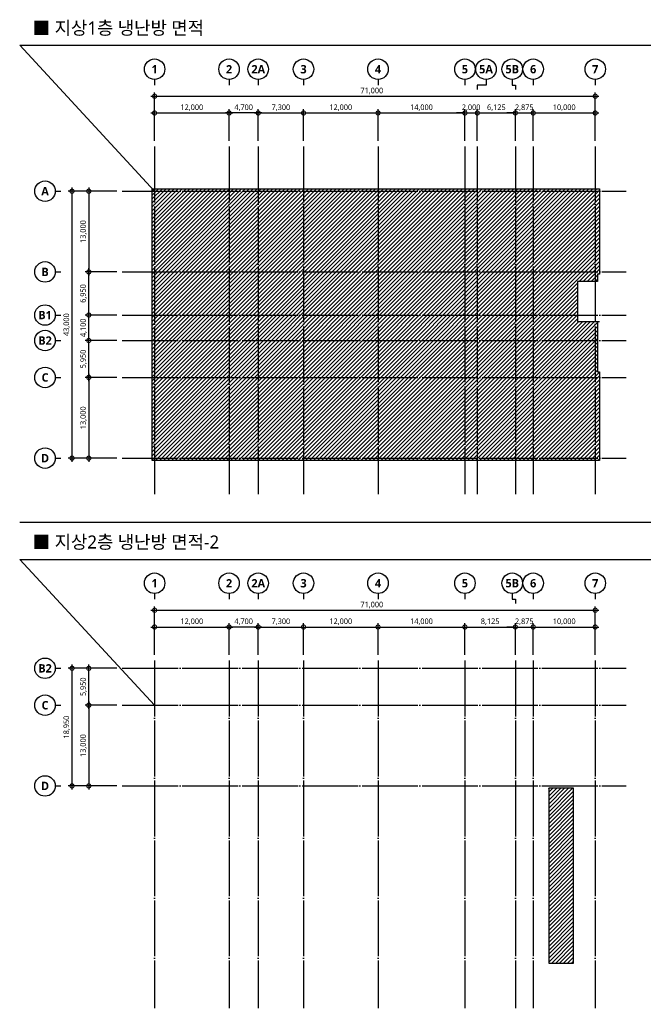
# Model space of a CAD drawing. Header units: millimetres. Extents: x -166347 to 914391, y 6300 to 237600.
# Drawn here: x 686750 to 787524, y 10793 to 170017 of the extents above; entities that cross this region are included whole.
import ezdxf
from ezdxf.enums import TextEntityAlignment as Align

# ---------------------------------------------------------------- set-up
doc = ezdxf.new("R2010")
doc.units = ezdxf.units.MM
doc.header["$LTSCALE"] = 300
doc.linetypes.add('CEN-GAUN', pattern=[32.2, 30, -1, 0.2, -1])
doc.layers.get('DEFPOINTS').update_dxf_attribs({"color": 137})
for name, color, linetype in [('CEN', 1, 'CEN-GAUN'), ('DIM', 7, 'Continuous'), ('ELE-2', 2, 'Continuous'), ('ELE-4', 4, 'Continuous'), ('ELE4', 4, 'Continuous'), ('HAT', 8, 'Continuous'), ('SYM-BUB', 3, 'Continuous'), ('TEXT', 3, 'Continuous')]:
    doc.layers.add(name, color=color, linetype=linetype)
doc.styles.add('$0$스타일1', font='malgun.ttf')
doc.styles.add('스타일1', font='malgun.ttf')
doc.styles.add('스타일2', font='malgunbd.ttf')
doc.dimstyles.new('CJA', dxfattribs={"dimscale": 300, "dimtxt": 2.7, "dimasz": 1, "dimexe": 2, "dimexo": 3, "dimgap": 1, "dimtad": 1, "dimdec": 0, "dimzin": 1, "dimdsep": 46, "dimlunit": 6, "dimtxsty": '$0$스타일1', "dimblk": 'CJDOT', "dimcen": 0.09, "dimdle": 1, "dimclrd": 256, "dimclre": 256, "dimclrt": 3, "dimadec": 0, "dimazin": 0, "dimtfac": 1, "dimtdec": 0, "dimtix": 1, "dimtmove": 2, "dimatfit": 3, "dimldrblk": 'CJDOT', "dimfxl": 1, "dimtolj": 1, "dimtzin": 1, "dimarcsym": 0})

# ---------------------------------------------------------------- blocks, each defined once
blk = doc.blocks.new('_DotSmall')
at = {"color": 0, "linetype": 'ByBlock', "const_width": 0.5}
blk.add_lwpolyline([(-0.0625, 0, 1), (0.0625, 0, 1)], format="xyb", close=True, dxfattribs=at)
blk = doc.blocks.new('*D106')
at = {"layer": 'DEFPOINTS', "color": 0, "transparency": 16777216}
for p in [(695171, 65552), (703271, 65552), (703271, 46602)]:
    blk.add_point(p, dxfattribs=at)
at = {"layer": 'DIM', "color": 7, "lineweight": -2, "transparency": 16777216}
for p, q in [((702371, 65552), (694571, 65552)), ((695171, 46002), (695171, 66152)), ((702371, 46602), (694571, 46602))]:
    blk.add_line(p, q, dxfattribs=at)
at = {"layer": 'DIM', "color": 7, "lineweight": -2, "transparency": 16777216, "xscale": 1350, "yscale": 1350, "zscale": 1350}
for p, rotation in [((695171, 65552), 90), ((695171, 46602), 270)]:
    blk.add_blockref('_DotSmall', p, dxfattribs=dict(at, rotation=rotation))
at = {"layer": 'DIM', "color": 3, "transparency": 16777216, "insert": (694328, 56077), "char_height": 900, "attachment_point": 5, "rotation": 90, "style": '$0$스타일1'}
blk.add_mtext('\\A1;18,950', dxfattribs=at)
blk = doc.blocks.new('CJDOT')
blk.add_line((-2, 0), (2, 0))
at = {"const_width": 0.5}
blk.add_lwpolyline([(-0.25, 0, 1), (0.25, 0, 1)], format="xyb", close=True, dxfattribs=at)
blk = doc.blocks.new('*D107')
at = {"layer": 'DEFPOINTS', "color": 0, "transparency": 16777216}
for p in [(703271, 59602), (697871, 46602), (703271, 46602)]:
    blk.add_point(p, dxfattribs=at)
at = {"layer": 'DIM', "color": 7, "lineweight": -2, "transparency": 16777216}
for p, q in [((702371, 59602), (697271, 59602)), ((697871, 60202), (697871, 46002)), ((702371, 46602), (697271, 46602))]:
    blk.add_line(p, q, dxfattribs=at)
at = {"layer": 'DIM', "color": 7, "lineweight": -2, "transparency": 16777216, "xscale": 1350, "yscale": 1350, "zscale": 1350}
for p, rotation in [((697871, 59602), 90), ((697871, 46602), 270)]:
    blk.add_blockref('_DotSmall', p, dxfattribs=dict(at, rotation=rotation))
at = {"layer": 'DIM', "color": 3, "transparency": 16777216, "insert": (697028, 53102), "char_height": 900, "attachment_point": 5, "rotation": 90, "style": '$0$스타일1'}
blk.add_mtext('\\A1;13,000', dxfattribs=at)
blk = doc.blocks.new('NEW_BUB')
at = {"layer": 'SYM-BUB', "color": 6}
blk.add_line((0, 3), (0, 0), dxfattribs=at)
blk.add_circle((0, 8.5), 5.5, dxfattribs=at)
at = {"layer": 'SYM-BUB', "color": 3, "style": '스타일2'}
blk.add_attdef('X', text='', height=4.5, dxfattribs=at).set_placement((0, 8.5), align=Align.MIDDLE)
blk = doc.blocks.new('*D108')
at = {"layer": 'DEFPOINTS', "color": 0, "transparency": 16777216}
for p in [(779471, 74902), (708471, 66802), (779471, 66802)]:
    blk.add_point(p, dxfattribs=at)
at = {"layer": 'DIM', "color": 7, "lineweight": -2, "transparency": 16777216}
for p, q in [((707871, 74902), (780071, 74902)), ((708471, 67702), (708471, 75502)), ((779471, 67702), (779471, 75502))]:
    blk.add_line(p, q, dxfattribs=at)
at = {"layer": 'DIM', "color": 7, "lineweight": -2, "transparency": 16777216, "xscale": 1350, "yscale": 1350, "zscale": 1350, "rotation": 180}
blk.add_blockref('_DotSmall', (708471, 74902), dxfattribs=at)
at = {"layer": 'DIM', "color": 7, "lineweight": -2, "transparency": 16777216, "xscale": 1350, "yscale": 1350, "zscale": 1350}
blk.add_blockref('_DotSmall', (779471, 74902), dxfattribs=at)
at = {"layer": 'DIM', "color": 3, "transparency": 16777216, "insert": (743471, 75745), "char_height": 900, "attachment_point": 5, "style": '스타일1'}
blk.add_mtext('\\A1;71,000', dxfattribs=at)
blk = doc.blocks.new('*D109')
at = {"layer": 'DEFPOINTS', "color": 0, "transparency": 16777216}
for p in [(779471, 72202), (769471, 66802), (779471, 66802)]:
    blk.add_point(p, dxfattribs=at)
at = {"layer": 'DIM', "color": 7, "lineweight": -2, "transparency": 16777216}
for p, q in [((768871, 72202), (780071, 72202)), ((769471, 67702), (769471, 72802)), ((779471, 67702), (779471, 72802))]:
    blk.add_line(p, q, dxfattribs=at)
at = {"layer": 'DIM', "color": 7, "lineweight": -2, "transparency": 16777216, "xscale": 1350, "yscale": 1350, "zscale": 1350, "rotation": 180}
blk.add_blockref('_DotSmall', (769471, 72202), dxfattribs=at)
at = {"layer": 'DIM', "color": 7, "lineweight": -2, "transparency": 16777216, "xscale": 1350, "yscale": 1350, "zscale": 1350}
blk.add_blockref('_DotSmall', (779471, 72202), dxfattribs=at)
at = {"layer": 'DIM', "color": 3, "transparency": 16777216, "insert": (774471, 73045), "char_height": 900, "attachment_point": 5, "style": '스타일1'}
blk.add_mtext('\\A1;10,000', dxfattribs=at)
blk = doc.blocks.new('*D110')
at = {"layer": 'DEFPOINTS', "color": 0, "transparency": 16777216}
for p in [(758471, 72202), (744471, 66802), (758471, 66802)]:
    blk.add_point(p, dxfattribs=at)
at = {"layer": 'DIM', "color": 7, "lineweight": -2, "transparency": 16777216}
for p, q in [((743871, 72202), (759071, 72202)), ((744471, 67702), (744471, 72802)), ((758471, 67702), (758471, 72802))]:
    blk.add_line(p, q, dxfattribs=at)
at = {"layer": 'DIM', "color": 7, "lineweight": -2, "transparency": 16777216, "xscale": 1350, "yscale": 1350, "zscale": 1350, "rotation": 180}
blk.add_blockref('_DotSmall', (744471, 72202), dxfattribs=at)
at = {"layer": 'DIM', "color": 7, "lineweight": -2, "transparency": 16777216, "xscale": 1350, "yscale": 1350, "zscale": 1350}
blk.add_blockref('_DotSmall', (758471, 72202), dxfattribs=at)
at = {"layer": 'DIM', "color": 3, "transparency": 16777216, "insert": (751471, 73045), "char_height": 900, "attachment_point": 5, "style": '스타일1'}
blk.add_mtext('\\A1;14,000', dxfattribs=at)
blk = doc.blocks.new('*D111')
at = {"layer": 'DEFPOINTS', "color": 0, "transparency": 16777216}
for p in [(744471, 72202), (732471, 66802), (744471, 66802)]:
    blk.add_point(p, dxfattribs=at)
at = {"layer": 'DIM', "color": 7, "lineweight": -2, "transparency": 16777216}
for p, q in [((731871, 72202), (745071, 72202)), ((732471, 67702), (732471, 72802)), ((744471, 67702), (744471, 72802))]:
    blk.add_line(p, q, dxfattribs=at)
at = {"layer": 'DIM', "color": 7, "lineweight": -2, "transparency": 16777216, "xscale": 1350, "yscale": 1350, "zscale": 1350, "rotation": 180}
blk.add_blockref('_DotSmall', (732471, 72202), dxfattribs=at)
at = {"layer": 'DIM', "color": 7, "lineweight": -2, "transparency": 16777216, "xscale": 1350, "yscale": 1350, "zscale": 1350}
blk.add_blockref('_DotSmall', (744471, 72202), dxfattribs=at)
at = {"layer": 'DIM', "color": 3, "transparency": 16777216, "insert": (738471, 73045), "char_height": 900, "attachment_point": 5, "style": '스타일1'}
blk.add_mtext('\\A1;12,000', dxfattribs=at)
blk = doc.blocks.new('*D112')
at = {"layer": 'DEFPOINTS', "color": 0, "transparency": 16777216}
for p in [(720471, 72202), (708471, 66802), (720471, 66802)]:
    blk.add_point(p, dxfattribs=at)
at = {"layer": 'DIM', "color": 7, "lineweight": -2, "transparency": 16777216}
for p, q in [((707871, 72202), (721071, 72202)), ((708471, 67702), (708471, 72802)), ((720471, 67702), (720471, 72802))]:
    blk.add_line(p, q, dxfattribs=at)
at = {"layer": 'DIM', "color": 7, "lineweight": -2, "transparency": 16777216, "xscale": 1350, "yscale": 1350, "zscale": 1350, "rotation": 180}
blk.add_blockref('_DotSmall', (708471, 72202), dxfattribs=at)
at = {"layer": 'DIM', "color": 7, "lineweight": -2, "transparency": 16777216, "xscale": 1350, "yscale": 1350, "zscale": 1350}
blk.add_blockref('_DotSmall', (720471, 72202), dxfattribs=at)
at = {"layer": 'DIM', "color": 3, "transparency": 16777216, "insert": (714471, 73045), "char_height": 900, "attachment_point": 5, "style": '스타일1'}
blk.add_mtext('\\A1;12,000', dxfattribs=at)
blk = doc.blocks.new('*D113')
at = {"layer": 'DEFPOINTS', "color": 0, "transparency": 16777216}
for p in [(697870, 65552), (703271, 65552), (703271, 59602)]:
    blk.add_point(p, dxfattribs=at)
at = {"layer": 'DIM', "color": 7, "lineweight": -2, "transparency": 16777216}
for p, q in [((702371, 65552), (697270, 65552)), ((697870, 59002), (697870, 66152)), ((702371, 59602), (697270, 59602))]:
    blk.add_line(p, q, dxfattribs=at)
at = {"layer": 'DIM', "color": 7, "lineweight": -2, "transparency": 16777216, "xscale": 1350, "yscale": 1350, "zscale": 1350}
for p, rotation in [((697870, 65552), 90), ((697870, 59602), 270)]:
    blk.add_blockref('_DotSmall', p, dxfattribs=dict(at, rotation=rotation))
at = {"layer": 'DIM', "color": 3, "transparency": 16777216, "insert": (697029, 62577), "char_height": 900, "attachment_point": 5, "rotation": 90, "style": '$0$스타일1'}
blk.add_mtext('\\A1;5,950', dxfattribs=at)
blk = doc.blocks.new('*D114')
at = {"layer": 'DEFPOINTS', "color": 0, "transparency": 16777216}
for p in [(720471, 72202), (720471, 66802), (725171, 66802)]:
    blk.add_point(p, dxfattribs=at)
at = {"layer": 'DIM', "color": 7, "lineweight": -2, "transparency": 16777216}
for p, q in [((725771, 72202), (719871, 72202)), ((720471, 67702), (720471, 72802)), ((725171, 67702), (725171, 72802))]:
    blk.add_line(p, q, dxfattribs=at)
at = {"layer": 'DIM', "color": 7, "lineweight": -2, "transparency": 16777216, "xscale": 1350, "yscale": 1350, "zscale": 1350, "rotation": 180}
blk.add_blockref('_DotSmall', (720471, 72202), dxfattribs=at)
at = {"layer": 'DIM', "color": 7, "lineweight": -2, "transparency": 16777216, "xscale": 1350, "yscale": 1350, "zscale": 1350}
blk.add_blockref('_DotSmall', (725171, 72202), dxfattribs=at)
at = {"layer": 'DIM', "color": 3, "transparency": 16777216, "insert": (722821, 73042), "char_height": 900, "attachment_point": 5, "style": '스타일1'}
blk.add_mtext('\\A1;4,700', dxfattribs=at)
blk = doc.blocks.new('*D115')
at = {"layer": 'DEFPOINTS', "color": 0, "transparency": 16777216}
for p in [(732471, 72202), (725171, 66802), (732471, 66802)]:
    blk.add_point(p, dxfattribs=at)
at = {"layer": 'DIM', "color": 7, "lineweight": -2, "transparency": 16777216}
for p, q in [((724571, 72202), (733071, 72202)), ((725171, 67702), (725171, 72802)), ((732471, 67702), (732471, 72802))]:
    blk.add_line(p, q, dxfattribs=at)
at = {"layer": 'DIM', "color": 7, "lineweight": -2, "transparency": 16777216, "xscale": 1350, "yscale": 1350, "zscale": 1350, "rotation": 180}
blk.add_blockref('_DotSmall', (725171, 72202), dxfattribs=at)
at = {"layer": 'DIM', "color": 7, "lineweight": -2, "transparency": 16777216, "xscale": 1350, "yscale": 1350, "zscale": 1350}
blk.add_blockref('_DotSmall', (732471, 72202), dxfattribs=at)
at = {"layer": 'DIM', "color": 3, "transparency": 16777216, "insert": (728821, 73042), "char_height": 900, "attachment_point": 5, "style": '스타일1'}
blk.add_mtext('\\A1;7,300', dxfattribs=at)
blk = doc.blocks.new('*D116')
at = {"layer": 'DEFPOINTS', "color": 0, "transparency": 16777216}
for p in [(766596, 72202), (758471, 66802), (766596, 66802)]:
    blk.add_point(p, dxfattribs=at)
at = {"layer": 'DIM', "color": 7, "lineweight": -2, "transparency": 16777216}
for p, q in [((757871, 72202), (767196, 72202)), ((758471, 67702), (758471, 72802)), ((766596, 67702), (766596, 72802))]:
    blk.add_line(p, q, dxfattribs=at)
at = {"layer": 'DIM', "color": 7, "lineweight": -2, "transparency": 16777216, "xscale": 1350, "yscale": 1350, "zscale": 1350, "rotation": 180}
blk.add_blockref('_DotSmall', (758471, 72202), dxfattribs=at)
at = {"layer": 'DIM', "color": 7, "lineweight": -2, "transparency": 16777216, "xscale": 1350, "yscale": 1350, "zscale": 1350}
blk.add_blockref('_DotSmall', (766596, 72202), dxfattribs=at)
at = {"layer": 'DIM', "color": 3, "transparency": 16777216, "insert": (762533, 73045), "char_height": 900, "attachment_point": 5, "style": '스타일1'}
blk.add_mtext('\\A1;8,125', dxfattribs=at)
blk = doc.blocks.new('*D117')
at = {"layer": 'DEFPOINTS', "color": 0, "transparency": 16777216}
for p in [(769471, 72202), (766596, 66802), (769471, 66802)]:
    blk.add_point(p, dxfattribs=at)
at = {"layer": 'DIM', "color": 7, "lineweight": -2, "transparency": 16777216}
for p, q in [((766596, 72202), (765246, 72202)), ((766596, 67702), (766596, 72802)), ((766596, 72202), (769471, 72202)), ((769471, 67702), (769471, 72802)), ((769471, 72202), (770821, 72202))]:
    blk.add_line(p, q, dxfattribs=at)
at = {"layer": 'DIM', "color": 7, "lineweight": -2, "transparency": 16777216, "xscale": 1350, "yscale": 1350, "zscale": 1350}
blk.add_blockref('_DotSmall', (766596, 72202), dxfattribs=at)
at = {"layer": 'DIM', "color": 7, "lineweight": -2, "transparency": 16777216, "xscale": 1350, "yscale": 1350, "zscale": 1350, "rotation": 180}
blk.add_blockref('_DotSmall', (769471, 72202), dxfattribs=at)
at = {"layer": 'DIM', "color": 3, "transparency": 16777216, "insert": (768033, 73043), "char_height": 900, "attachment_point": 5, "style": '스타일1'}
blk.add_mtext('\\A1;2,875', dxfattribs=at)
blk = doc.blocks.new('*D118')
at = {"layer": 'DEFPOINTS', "color": 0, "transparency": 16777216}
for p in [(125421, 142402), (133521, 142402), (133521, 99402)]:
    blk.add_point(p, dxfattribs=at)
at = {"layer": 'DIM', "color": 7, "lineweight": -2, "transparency": 16777216}
for p, q in [((132621, 142402), (124821, 142402)), ((125421, 98802), (125421, 143002)), ((132621, 99402), (124821, 99402))]:
    blk.add_line(p, q, dxfattribs=at)
at = {"layer": 'DIM', "color": 7, "lineweight": -2, "transparency": 16777216, "xscale": 1350, "yscale": 1350, "zscale": 1350}
for p, rotation in [((125421, 142402), 90), ((125421, 99402), 270)]:
    blk.add_blockref('_DotSmall', p, dxfattribs=dict(at, rotation=rotation))
at = {"layer": 'DIM', "color": 3, "transparency": 16777216, "insert": (124580, 120902), "char_height": 900, "attachment_point": 5, "rotation": 90, "style": '$0$스타일1'}
blk.add_mtext('\\A1;43,000', dxfattribs=at)
blk = doc.blocks.new('*D119')
at = {"layer": 'DEFPOINTS', "color": 0, "transparency": 16777216}
for p in [(133521, 142402), (128121, 129402), (133521, 129402)]:
    blk.add_point(p, dxfattribs=at)
at = {"layer": 'DIM', "color": 7, "lineweight": -2, "transparency": 16777216}
for p, q in [((132621, 142402), (127521, 142402)), ((128121, 143002), (128121, 128802)), ((132621, 129402), (127521, 129402))]:
    blk.add_line(p, q, dxfattribs=at)
at = {"layer": 'DIM', "color": 7, "lineweight": -2, "transparency": 16777216, "xscale": 1350, "yscale": 1350, "zscale": 1350}
for p, rotation in [((128121, 142402), 90), ((128121, 129402), 270)]:
    blk.add_blockref('_DotSmall', p, dxfattribs=dict(at, rotation=rotation))
at = {"layer": 'DIM', "color": 3, "transparency": 16777216, "insert": (127278, 135902), "char_height": 900, "attachment_point": 5, "rotation": 90, "style": '$0$스타일1'}
blk.add_mtext('\\A1;13,000', dxfattribs=at)
blk = doc.blocks.new('*D120')
at = {"layer": 'DEFPOINTS', "color": 0, "transparency": 16777216}
for p in [(133521, 112402), (128121, 99402), (133521, 99402)]:
    blk.add_point(p, dxfattribs=at)
at = {"layer": 'DIM', "color": 7, "lineweight": -2, "transparency": 16777216}
for p, q in [((132621, 112402), (127521, 112402)), ((128121, 113002), (128121, 98802)), ((132621, 99402), (127521, 99402))]:
    blk.add_line(p, q, dxfattribs=at)
at = {"layer": 'DIM', "color": 7, "lineweight": -2, "transparency": 16777216, "xscale": 1350, "yscale": 1350, "zscale": 1350}
for p, rotation in [((128121, 112402), 90), ((128121, 99402), 270)]:
    blk.add_blockref('_DotSmall', p, dxfattribs=dict(at, rotation=rotation))
at = {"layer": 'DIM', "color": 3, "transparency": 16777216, "insert": (127278, 105902), "char_height": 900, "attachment_point": 5, "rotation": 90, "style": '$0$스타일1'}
blk.add_mtext('\\A1;13,000', dxfattribs=at)
blk = doc.blocks.new('*D121')
at = {"layer": 'DEFPOINTS', "color": 0, "transparency": 16777216}
for p in [(209721, 157702), (138721, 149602), (209721, 149602)]:
    blk.add_point(p, dxfattribs=at)
at = {"layer": 'DIM', "color": 7, "lineweight": -2, "transparency": 16777216}
for p, q in [((138121, 157702), (210321, 157702)), ((138721, 150502), (138721, 158302)), ((209721, 150502), (209721, 158302))]:
    blk.add_line(p, q, dxfattribs=at)
at = {"layer": 'DIM', "color": 7, "lineweight": -2, "transparency": 16777216, "xscale": 1350, "yscale": 1350, "zscale": 1350, "rotation": 180}
blk.add_blockref('_DotSmall', (138721, 157702), dxfattribs=at)
at = {"layer": 'DIM', "color": 7, "lineweight": -2, "transparency": 16777216, "xscale": 1350, "yscale": 1350, "zscale": 1350}
blk.add_blockref('_DotSmall', (209721, 157702), dxfattribs=at)
at = {"layer": 'DIM', "color": 3, "transparency": 16777216, "insert": (173721, 158545), "char_height": 900, "attachment_point": 5, "style": '스타일1'}
blk.add_mtext('\\A1;71,000', dxfattribs=at)
blk = doc.blocks.new('*D122')
at = {"layer": 'DEFPOINTS', "color": 0, "transparency": 16777216}
for p in [(209721, 155002), (199721, 149602), (209721, 149602)]:
    blk.add_point(p, dxfattribs=at)
at = {"layer": 'DIM', "color": 7, "lineweight": -2, "transparency": 16777216}
for p, q in [((199121, 155002), (210321, 155002)), ((199721, 150502), (199721, 155602)), ((209721, 150502), (209721, 155602))]:
    blk.add_line(p, q, dxfattribs=at)
at = {"layer": 'DIM', "color": 7, "lineweight": -2, "transparency": 16777216, "xscale": 1350, "yscale": 1350, "zscale": 1350, "rotation": 180}
blk.add_blockref('_DotSmall', (199721, 155002), dxfattribs=at)
at = {"layer": 'DIM', "color": 7, "lineweight": -2, "transparency": 16777216, "xscale": 1350, "yscale": 1350, "zscale": 1350}
blk.add_blockref('_DotSmall', (209721, 155002), dxfattribs=at)
at = {"layer": 'DIM', "color": 3, "transparency": 16777216, "insert": (204721, 155845), "char_height": 900, "attachment_point": 5, "style": '스타일1'}
blk.add_mtext('\\A1;10,000', dxfattribs=at)
blk = doc.blocks.new('*D123')
at = {"layer": 'DEFPOINTS', "color": 0, "transparency": 16777216}
for p in [(188721, 155002), (174721, 149602), (188721, 149602)]:
    blk.add_point(p, dxfattribs=at)
at = {"layer": 'DIM', "color": 7, "lineweight": -2, "transparency": 16777216}
for p, q in [((174121, 155002), (189321, 155002)), ((174721, 150502), (174721, 155602)), ((188721, 150502), (188721, 155602))]:
    blk.add_line(p, q, dxfattribs=at)
at = {"layer": 'DIM', "color": 7, "lineweight": -2, "transparency": 16777216, "xscale": 1350, "yscale": 1350, "zscale": 1350, "rotation": 180}
blk.add_blockref('_DotSmall', (174721, 155002), dxfattribs=at)
at = {"layer": 'DIM', "color": 7, "lineweight": -2, "transparency": 16777216, "xscale": 1350, "yscale": 1350, "zscale": 1350}
blk.add_blockref('_DotSmall', (188721, 155002), dxfattribs=at)
at = {"layer": 'DIM', "color": 3, "transparency": 16777216, "insert": (181721, 155845), "char_height": 900, "attachment_point": 5, "style": '스타일1'}
blk.add_mtext('\\A1;14,000', dxfattribs=at)
blk = doc.blocks.new('*D124')
at = {"layer": 'DEFPOINTS', "color": 0, "transparency": 16777216}
for p in [(174721, 155002), (162721, 149602), (174721, 149602)]:
    blk.add_point(p, dxfattribs=at)
at = {"layer": 'DIM', "color": 7, "lineweight": -2, "transparency": 16777216}
for p, q in [((162121, 155002), (175321, 155002)), ((162721, 150502), (162721, 155602)), ((174721, 150502), (174721, 155602))]:
    blk.add_line(p, q, dxfattribs=at)
at = {"layer": 'DIM', "color": 7, "lineweight": -2, "transparency": 16777216, "xscale": 1350, "yscale": 1350, "zscale": 1350, "rotation": 180}
blk.add_blockref('_DotSmall', (162721, 155002), dxfattribs=at)
at = {"layer": 'DIM', "color": 7, "lineweight": -2, "transparency": 16777216, "xscale": 1350, "yscale": 1350, "zscale": 1350}
blk.add_blockref('_DotSmall', (174721, 155002), dxfattribs=at)
at = {"layer": 'DIM', "color": 3, "transparency": 16777216, "insert": (168721, 155845), "char_height": 900, "attachment_point": 5, "style": '스타일1'}
blk.add_mtext('\\A1;12,000', dxfattribs=at)
blk = doc.blocks.new('*D125')
at = {"layer": 'DEFPOINTS', "color": 0, "transparency": 16777216}
for p in [(150721, 155002), (138721, 149602), (150721, 149602)]:
    blk.add_point(p, dxfattribs=at)
at = {"layer": 'DIM', "color": 7, "lineweight": -2, "transparency": 16777216}
for p, q in [((138121, 155002), (151321, 155002)), ((138721, 150502), (138721, 155602)), ((150721, 150502), (150721, 155602))]:
    blk.add_line(p, q, dxfattribs=at)
at = {"layer": 'DIM', "color": 7, "lineweight": -2, "transparency": 16777216, "xscale": 1350, "yscale": 1350, "zscale": 1350, "rotation": 180}
blk.add_blockref('_DotSmall', (138721, 155002), dxfattribs=at)
at = {"layer": 'DIM', "color": 7, "lineweight": -2, "transparency": 16777216, "xscale": 1350, "yscale": 1350, "zscale": 1350}
blk.add_blockref('_DotSmall', (150721, 155002), dxfattribs=at)
at = {"layer": 'DIM', "color": 3, "transparency": 16777216, "insert": (144721, 155845), "char_height": 900, "attachment_point": 5, "style": '스타일1'}
blk.add_mtext('\\A1;12,000', dxfattribs=at)
blk = doc.blocks.new('*D126')
at = {"layer": 'DEFPOINTS', "color": 0, "transparency": 16777216}
for p in [(128120, 118352), (133521, 118352), (133521, 112402)]:
    blk.add_point(p, dxfattribs=at)
at = {"layer": 'DIM', "color": 7, "lineweight": -2, "transparency": 16777216}
for p, q in [((132621, 118352), (127520, 118352)), ((128120, 111802), (128120, 118952)), ((132621, 112402), (127520, 112402))]:
    blk.add_line(p, q, dxfattribs=at)
at = {"layer": 'DIM', "color": 7, "lineweight": -2, "transparency": 16777216, "xscale": 1350, "yscale": 1350, "zscale": 1350}
for p, rotation in [((128120, 118352), 90), ((128120, 112402), 270)]:
    blk.add_blockref('_DotSmall', p, dxfattribs=dict(at, rotation=rotation))
at = {"layer": 'DIM', "color": 3, "transparency": 16777216, "insert": (127279, 115377), "char_height": 900, "attachment_point": 5, "rotation": 90, "style": '$0$스타일1'}
blk.add_mtext('\\A1;5,950', dxfattribs=at)
blk = doc.blocks.new('*D127')
at = {"layer": 'DEFPOINTS', "color": 0, "transparency": 16777216}
for p in [(128121, 122452), (133521, 122452), (133521, 118352)]:
    blk.add_point(p, dxfattribs=at)
at = {"layer": 'DIM', "color": 7, "lineweight": -2, "transparency": 16777216}
for p, q in [((128121, 117752), (128121, 123052)), ((132621, 122452), (127521, 122452)), ((132621, 118352), (127521, 118352))]:
    blk.add_line(p, q, dxfattribs=at)
at = {"layer": 'DIM', "color": 7, "lineweight": -2, "transparency": 16777216, "xscale": 1350, "yscale": 1350, "zscale": 1350}
for p, rotation in [((128121, 122452), 90), ((128121, 118352), 270)]:
    blk.add_blockref('_DotSmall', p, dxfattribs=dict(at, rotation=rotation))
at = {"layer": 'DIM', "color": 3, "transparency": 16777216, "insert": (127278, 120402), "char_height": 900, "attachment_point": 5, "rotation": 90, "style": '$0$스타일1'}
blk.add_mtext('\\A1;4,100', dxfattribs=at)
blk = doc.blocks.new('*D128')
at = {"layer": 'DEFPOINTS', "color": 0, "transparency": 16777216}
for p in [(128121, 129402), (133521, 129402), (133521, 122452)]:
    blk.add_point(p, dxfattribs=at)
at = {"layer": 'DIM', "color": 7, "lineweight": -2, "transparency": 16777216}
for p, q in [((132621, 129402), (127521, 129402)), ((128121, 121852), (128121, 130002)), ((132621, 122452), (127521, 122452))]:
    blk.add_line(p, q, dxfattribs=at)
at = {"layer": 'DIM', "color": 7, "lineweight": -2, "transparency": 16777216, "xscale": 1350, "yscale": 1350, "zscale": 1350}
for p, rotation in [((128121, 129402), 90), ((128121, 122452), 270)]:
    blk.add_blockref('_DotSmall', p, dxfattribs=dict(at, rotation=rotation))
at = {"layer": 'DIM', "color": 3, "transparency": 16777216, "insert": (127280, 125927), "char_height": 900, "attachment_point": 5, "rotation": 90, "style": '$0$스타일1'}
blk.add_mtext('\\A1;6,950', dxfattribs=at)
blk = doc.blocks.new('*D129')
at = {"layer": 'DEFPOINTS', "color": 0, "transparency": 16777216}
for p in [(150721, 155002), (150721, 149602), (155421, 149602)]:
    blk.add_point(p, dxfattribs=at)
at = {"layer": 'DIM', "color": 7, "lineweight": -2, "transparency": 16777216}
for p, q in [((156021, 155002), (150121, 155002)), ((150721, 150502), (150721, 155602)), ((155421, 150502), (155421, 155602))]:
    blk.add_line(p, q, dxfattribs=at)
at = {"layer": 'DIM', "color": 7, "lineweight": -2, "transparency": 16777216, "xscale": 1350, "yscale": 1350, "zscale": 1350, "rotation": 180}
blk.add_blockref('_DotSmall', (150721, 155002), dxfattribs=at)
at = {"layer": 'DIM', "color": 7, "lineweight": -2, "transparency": 16777216, "xscale": 1350, "yscale": 1350, "zscale": 1350}
blk.add_blockref('_DotSmall', (155421, 155002), dxfattribs=at)
at = {"layer": 'DIM', "color": 3, "transparency": 16777216, "insert": (153071, 155842), "char_height": 900, "attachment_point": 5, "style": '스타일1'}
blk.add_mtext('\\A1;4,700', dxfattribs=at)
blk = doc.blocks.new('*D130')
at = {"layer": 'DEFPOINTS', "color": 0, "transparency": 16777216}
for p in [(162721, 155002), (155421, 149602), (162721, 149602)]:
    blk.add_point(p, dxfattribs=at)
at = {"layer": 'DIM', "color": 7, "lineweight": -2, "transparency": 16777216}
for p, q in [((154821, 155002), (163321, 155002)), ((155421, 150502), (155421, 155602)), ((162721, 150502), (162721, 155602))]:
    blk.add_line(p, q, dxfattribs=at)
at = {"layer": 'DIM', "color": 7, "lineweight": -2, "transparency": 16777216, "xscale": 1350, "yscale": 1350, "zscale": 1350, "rotation": 180}
blk.add_blockref('_DotSmall', (155421, 155002), dxfattribs=at)
at = {"layer": 'DIM', "color": 7, "lineweight": -2, "transparency": 16777216, "xscale": 1350, "yscale": 1350, "zscale": 1350}
blk.add_blockref('_DotSmall', (162721, 155002), dxfattribs=at)
at = {"layer": 'DIM', "color": 3, "transparency": 16777216, "insert": (159071, 155842), "char_height": 900, "attachment_point": 5, "style": '스타일1'}
blk.add_mtext('\\A1;7,300', dxfattribs=at)
blk = doc.blocks.new('*D131')
at = {"layer": 'DEFPOINTS', "color": 0, "transparency": 16777216}
for p in [(190721, 155002), (188721, 149602), (190721, 149602)]:
    blk.add_point(p, dxfattribs=at)
at = {"layer": 'DIM', "color": 7, "lineweight": -2, "transparency": 16777216}
for p, q in [((188721, 155002), (187371, 155002)), ((188721, 150502), (188721, 155602)), ((188721, 155002), (190721, 155002)), ((190721, 150502), (190721, 155602)), ((190721, 155002), (192071, 155002))]:
    blk.add_line(p, q, dxfattribs=at)
at = {"layer": 'DIM', "color": 7, "lineweight": -2, "transparency": 16777216, "xscale": 1350, "yscale": 1350, "zscale": 1350}
blk.add_blockref('_DotSmall', (188721, 155002), dxfattribs=at)
at = {"layer": 'DIM', "color": 7, "lineweight": -2, "transparency": 16777216, "xscale": 1350, "yscale": 1350, "zscale": 1350, "rotation": 180}
blk.add_blockref('_DotSmall', (190721, 155002), dxfattribs=at)
at = {"layer": 'DIM', "color": 3, "transparency": 16777216, "insert": (189721, 155842), "char_height": 900, "attachment_point": 5, "style": '스타일1'}
blk.add_mtext('\\A1;2,000', dxfattribs=at)
blk = doc.blocks.new('*D132')
at = {"layer": 'DEFPOINTS', "color": 0, "transparency": 16777216}
for p in [(196846, 155002), (190721, 149602), (196846, 149602)]:
    blk.add_point(p, dxfattribs=at)
at = {"layer": 'DIM', "color": 7, "lineweight": -2, "transparency": 16777216}
for p, q in [((190121, 155002), (197446, 155002)), ((190721, 150502), (190721, 155602)), ((196846, 150502), (196846, 155602))]:
    blk.add_line(p, q, dxfattribs=at)
at = {"layer": 'DIM', "color": 7, "lineweight": -2, "transparency": 16777216, "xscale": 1350, "yscale": 1350, "zscale": 1350, "rotation": 180}
blk.add_blockref('_DotSmall', (190721, 155002), dxfattribs=at)
at = {"layer": 'DIM', "color": 7, "lineweight": -2, "transparency": 16777216, "xscale": 1350, "yscale": 1350, "zscale": 1350}
blk.add_blockref('_DotSmall', (196846, 155002), dxfattribs=at)
at = {"layer": 'DIM', "color": 3, "transparency": 16777216, "insert": (193783, 155845), "char_height": 900, "attachment_point": 5, "style": '스타일1'}
blk.add_mtext('\\A1;6,125', dxfattribs=at)
blk = doc.blocks.new('*D133')
at = {"layer": 'DEFPOINTS', "color": 0, "transparency": 16777216}
for p in [(199721, 155002), (196846, 149602), (199721, 149602)]:
    blk.add_point(p, dxfattribs=at)
at = {"layer": 'DIM', "color": 7, "lineweight": -2, "transparency": 16777216}
for p, q in [((196846, 155002), (195496, 155002)), ((196846, 150502), (196846, 155602)), ((196846, 155002), (199721, 155002)), ((199721, 150502), (199721, 155602)), ((199721, 155002), (201071, 155002))]:
    blk.add_line(p, q, dxfattribs=at)
at = {"layer": 'DIM', "color": 7, "lineweight": -2, "transparency": 16777216, "xscale": 1350, "yscale": 1350, "zscale": 1350}
blk.add_blockref('_DotSmall', (196846, 155002), dxfattribs=at)
at = {"layer": 'DIM', "color": 7, "lineweight": -2, "transparency": 16777216, "xscale": 1350, "yscale": 1350, "zscale": 1350, "rotation": 180}
blk.add_blockref('_DotSmall', (199721, 155002), dxfattribs=at)
at = {"layer": 'DIM', "color": 3, "transparency": 16777216, "insert": (198283, 155843), "char_height": 900, "attachment_point": 5, "style": '스타일1'}
blk.add_mtext('\\A1;2,875', dxfattribs=at)
blk = doc.blocks.new('A$C5ac5f35e_1F')
at = {"layer": 'CEN'}
for p, q in [((16400, -9200), (16400, -65208.6)), ((28400, -9200), (28400, -65208.6)), ((33100, -9200), (33100, -65208.6)), ((40400, -9200), (40400, -65208.6)), ((52400, -9200), (52400, -65208.6)), ((66400, -9200), (66400, -65208.6)), ((68400, -9200), (68400, -65208.6)), ((74525, -9200), (74525, -65208.6)), ((77400, -9200), (77400, -65208.6)), ((87400, -9200), (87400, -65208.6)), ((11200, -16400), (92400, -16400)), ((11200, -29400), (92400, -29400)), ((11200, -36350), (92400, -36350)), ((11200, -40450), (92400, -40450)), ((11200, -46400), (92400, -46400)), ((11200, -59400), (92400, -59400))]:
    blk.add_line(p, q, dxfattribs=at)
at = {"layer": 'SYM-BUB', "color": 6}
for points in [[(69800, 700), (68400, 700), (68400, 0)], [(74025, 700), (74525, 700), (74525, 0)]]:
    blk.add_lwpolyline(points, dxfattribs=at)
at = {"layer": 'SYM-BUB', "xscale": 300, "yscale": 300, "zscale": 300}
for p, values in [((16400, 700), {'X': '1'}), ((28400, 700), {'X': '2'}), ((33100, 700), {'X': '2A'}), ((40400, 700), {'X': '3'}), ((52400, 700), {'X': '4'}), ((66400, 700), {'X': '5'}), ((69800, 700), {'X': '5A'}), ((74025, 700), {'X': '5B'}), ((77400, 700), {'X': '6'}), ((87400, 700), {'X': '7'})]:
    blk.add_blockref('NEW_BUB', p, dxfattribs=at).add_auto_attribs(values)
at = {"layer": 'SYM-BUB'}
ref = blk.add_blockref('NEW_BUB', (1300, -16400), dxfattribs=dict(at, xscale=300, yscale=300, zscale=300, rotation=90))
ref.add_attrib('X', 'A', dxfattribs={"color": 3, "height": 1350, "style": '스타일2'}).set_placement((-1250, -16400), align=Align.MIDDLE)
ref = blk.add_blockref('NEW_BUB', (1300, -29400), dxfattribs=dict(at, xscale=300, yscale=300, zscale=300, rotation=90))
ref.add_attrib('X', 'B', dxfattribs={"color": 3, "height": 1350, "style": '스타일2'}).set_placement((-1250, -29400), align=Align.MIDDLE)
ref = blk.add_blockref('NEW_BUB', (1300, -36350), dxfattribs=dict(at, xscale=300, yscale=300, zscale=300, rotation=90))
ref.add_attrib('X', 'B1', dxfattribs={"color": 3, "height": 1350, "style": '스타일2'}).set_placement((-1250, -36350), align=Align.MIDDLE)
ref = blk.add_blockref('NEW_BUB', (1300, -40450), dxfattribs=dict(at, xscale=300, yscale=300, zscale=300, rotation=90))
ref.add_attrib('X', 'B2', dxfattribs={"color": 3, "height": 1350, "style": '스타일2'}).set_placement((-1250, -40450), align=Align.MIDDLE)
ref = blk.add_blockref('NEW_BUB', (1300, -46400), dxfattribs=dict(at, xscale=300, yscale=300, zscale=300, rotation=90))
ref.add_attrib('X', 'C', dxfattribs={"color": 3, "height": 1350, "style": '스타일2'}).set_placement((-1250, -46400), align=Align.MIDDLE)
ref = blk.add_blockref('NEW_BUB', (1300, -59400), dxfattribs=dict(at, xscale=300, yscale=300, zscale=300, rotation=90))
ref.add_attrib('X', 'D', dxfattribs={"color": 3, "height": 1350, "style": '스타일2'}).set_placement((-1250, -59400), align=Align.MIDDLE)
at = {"layer": 'DIM'}
dim = blk.add_linear_dim(base=(87400, -1100), p1=(16400, -9200), p2=(87400, -9200), angle=180, dimstyle='CJA', override={"dimtxt": 3, "dimasz": 4.5, "dimtxsty": '스타일1', "dimblk1": 'DotSmall', "dimblk2": 'DotSmall', "dimsah": 1, "dimdle": 2, "dimclrd": 7, "dimclre": 7}, dxfattribs=at)
dim.commit()
dim.dimension.update_dxf_attribs({"geometry": '*D121', "text_midpoint": (51400, -257.1), "dimtype": 128, "insert": (-122320.5, -158801.6)})
for base, p1, p2, picture, middle in [((28400, -3800), (16400, -9200), (28400, -9200), '*D125', (22400, -2957.1)), ((28400, -3800), (33100, -9200), (28400, -9200), '*D129', (30750, -2959.5)), ((40400, -3800), (33100, -9200), (40400, -9200), '*D130', (36750, -2959.5)), ((52400, -3800), (40400, -9200), (52400, -9200), '*D124', (46400, -2957.1)), ((66400, -3800), (52400, -9200), (66400, -9200), '*D123', (59400, -2957.1)), ((68400, -3800), (66400, -9200), (68400, -9200), '*D131', (67400, -2959.5)), ((74525, -3800), (68400, -9200), (74525, -9200), '*D132', (71462.5, -2957.1)), ((77400, -3799.4), (74525, -9200), (77400, -9200), '*D133', (75962.5, -2958.9)), ((87400, -3800), (77400, -9200), (87400, -9200), '*D122', (82400, -2957.1))]:
    dim = blk.add_linear_dim(base=base, p1=p1, p2=p2, dimstyle='CJA', override={"dimtxt": 3, "dimasz": 4.5, "dimtxsty": '스타일1', "dimblk1": 'DotSmall', "dimblk2": 'DotSmall', "dimsah": 1, "dimdle": 2, "dimclrd": 7, "dimclre": 7}, dxfattribs=at)
    dim.commit()
    dim.dimension.update_dxf_attribs({"geometry": picture, "text_midpoint": middle, "insert": (-122320.5, -158801.6)})
for base, p1, p2, angle, override, picture, middle in [((3100, -16400), (11200, -59400), (11200, -16400), 270, {"dimscale": 300, "dimtxt": 3, "dimasz": 4.5, "dimblk1": 'DotSmall', "dimblk2": 'DotSmall', "dimsah": 1, "dimdle": 2, "dimclrd": 7, "dimclre": 7}, '*D118', (2259.5, -37900)), ((5800, -29400), (11200, -16400), (11200, -29400), 90, {"dimscale": 300, "dimtxt": 3, "dimasz": 4.5, "dimblk1": 'DotSmall', "dimblk2": 'DotSmall', "dimsah": 1, "dimdle": 2, "dimclrd": 7, "dimclre": 7}, '*D119', (4957.1, -22900)), ((5800, -29400), (11200, -36350), (11200, -29400), 90, {"dimtxt": 3, "dimasz": 4.5, "dimblk1": 'DotSmall', "dimblk2": 'DotSmall', "dimsah": 1, "dimdle": 2, "dimclrd": 7, "dimclre": 7}, '*D128', (4959.5, -32875)), ((5800, -36350), (11200, -40450), (11200, -36350), 90, {"dimtxt": 3, "dimasz": 4.5, "dimblk1": 'DotSmall', "dimblk2": 'DotSmall', "dimsah": 1, "dimdle": 2, "dimclrd": 7, "dimclre": 7}, '*D127', (4957.1, -38400)), ((5799.4, -40450), (11200, -46400), (11200, -40450), 90, {"dimtxt": 3, "dimasz": 4.5, "dimblk1": 'DotSmall', "dimblk2": 'DotSmall', "dimsah": 1, "dimdle": 2, "dimclrd": 7, "dimclre": 7}, '*D126', (4958.9, -43425)), ((5800, -59400), (11200, -46400), (11200, -59400), 270, {"dimscale": 300, "dimtxt": 3, "dimasz": 4.5, "dimblk1": 'DotSmall', "dimblk2": 'DotSmall', "dimsah": 1, "dimdle": 2, "dimclrd": 7, "dimclre": 7}, '*D120', (4957.1, -52900))]:
    dim = blk.add_linear_dim(base=base, p1=p1, p2=p2, angle=angle, dimstyle='CJA', override=override, dxfattribs=at)
    dim.commit()
    dim.dimension.update_dxf_attribs({"geometry": picture, "text_midpoint": middle, "insert": (-122320.5, -158801.6)})

msp = doc.modelspace()

# ---------------------------------------------------------------- hatches: boundary and pattern name
at = {"layer": 'HAT'}
h = msp.add_hatch(dxfattribs=at)
h.set_pattern_fill('_USER', color=6, scale=450, angle=45, pattern_type=0)
h.set_pattern_definition([(45, (10513.9, 153779.8), (-318.19805, 318.19805), [])])
h.paths.add_polyline_path([(776630.5, 127856.6), (779830.5, 127856.6), (779830.5, 129034.1), (780138, 129034.1), (780138, 142769.1), (708103, 142769.1), (708103, 99034.1), (780138, 99034.1), (780138, 113304.1), (779830.5, 113304.1), (779830.5, 121406.6), (776630.5, 121406.6)])
h = msp.add_hatch(dxfattribs=at)
h.set_pattern_fill('_USER', color=6, scale=450, angle=45, pattern_type=0)
h.set_pattern_definition([(45, (672300, 0), (-318.198, 318.198), [])])
h.paths.add_polyline_path([(775974.9, 46234.8), (771966, 46234.8), (771966, 18061.6), (775974.9, 18061.6)])

# ---------------------------------------------------------------- linework, layer by layer
msp.add_lwpolyline([(779830.5, 121406.6), (779830.5, 113304.1), (780138, 113304.1), (780138, 99034.1), (708103, 99034.1), (708103, 142769.1), (780138, 142769.1), (780138, 129034.1), (779830.5, 129034.1), (779830.5, 127856.6), (776630.5, 127856.6), (776630.5, 121406.6), (780138, 121406.6)])
msp.add_lwpolyline([(775974.9, 46234.8), (771966, 46234.8), (771966, 18061.6), (775974.9, 18061.6)], close=True)
at = {"layer": 'CEN'}
for p, q in [((703270.5, 65551.6), (784470.5, 65551.6)), ((708470.5, 66801.6), (708470.5, 10793)), ((720470.5, 66801.6), (720470.5, 10793)), ((725170.5, 66801.6), (725170.5, 10793)), ((732470.5, 66801.6), (732470.5, 10793)), ((744470.5, 66801.6), (744470.5, 10793)), ((758470.5, 66801.6), (758470.5, 10793)), ((766595.5, 66801.6), (766595.5, 10793)), ((769470.5, 66801.6), (769470.5, 10793)), ((779470.5, 66801.6), (779470.5, 10793)), ((703270.5, 59601.6), (784470.5, 59601.6)), ((703270.5, 46601.6), (784470.5, 46601.6))]:
    msp.add_line(p, q, dxfattribs=at)
at = {"layer": 'DEFPOINTS'}
for points in [[(708470.5, 142401.6), (686750, 165900)], [(708470.5, 59601.6), (686750, 83100)]]:
    msp.add_lwpolyline(points, dxfattribs=at)
at = {"layer": 'ELE-2', "color": 2}
msp.add_line((686750, 89100), (892850, 89100), dxfattribs=at)
at = {"layer": 'ELE-4'}
for p, q in [((686750, 165900), (892850, 165900)), ((686750, 83100), (892850, 83100))]:
    msp.add_line(p, q, dxfattribs=at)
at = {"layer": 'SYM-BUB', "color": 6}
msp.add_lwpolyline([(766095.5, 76701.6), (766595.5, 76701.6), (766595.5, 76001.6)], dxfattribs=at)

# ---------------------------------------------------------------- block references
at = {"layer": 'ELE4'}
msp.add_blockref('A$C5ac5f35e_1F', (692070.5, 158801.6), dxfattribs=at)
at = {"layer": 'SYM-BUB', "xscale": 300, "yscale": 300, "zscale": 300}
for p, values in [((708470.5, 76701.6), {'X': '1'}), ((720470.5, 76701.6), {'X': '2'}), ((725170.5, 76701.6), {'X': '2A'}), ((732470.5, 76701.6), {'X': '3'}), ((744470.5, 76701.6), {'X': '4'}), ((758470.5, 76701.6), {'X': '5'}), ((766095.5, 76701.6), {'X': '5B'}), ((769470.5, 76701.6), {'X': '6'}), ((779470.5, 76701.6), {'X': '7'})]:
    msp.add_blockref('NEW_BUB', p, dxfattribs=at).add_auto_attribs(values)
at = {"layer": 'SYM-BUB'}
ref = msp.add_blockref('NEW_BUB', (693370.5, 65551.6), dxfattribs=dict(at, xscale=300, yscale=300, zscale=300, rotation=90))
ref.add_attrib('X', 'B2', dxfattribs={"color": 3, "height": 1350, "style": '스타일2'}).set_placement((690820.5, 65551.6), align=Align.MIDDLE)
ref = msp.add_blockref('NEW_BUB', (693370.5, 59601.6), dxfattribs=dict(at, xscale=300, yscale=300, zscale=300, rotation=90))
ref.add_attrib('X', 'C', dxfattribs={"color": 3, "height": 1350, "style": '스타일2'}).set_placement((690820.5, 59601.6), align=Align.MIDDLE)
ref = msp.add_blockref('NEW_BUB', (693370.5, 46601.6), dxfattribs=dict(at, xscale=300, yscale=300, zscale=300, rotation=90))
ref.add_attrib('X', 'D', dxfattribs={"color": 3, "height": 1350, "style": '스타일2'}).set_placement((690820.5, 46601.6), align=Align.MIDDLE)

# ---------------------------------------------------------------- texts
at = {"layer": 'TEXT', "style": '스타일1'}
for s, p in [('■ 지상1층 냉난방 면적', (688788.4, 167642.5)), ('■ 지상2층 냉난방 면적-2', (688788.4, 84842.5))]:
    msp.add_text(s, height=2100, dxfattribs=at).set_placement(p)

# ---------------------------------------------------------------- dimensions: what is measured, and where the dimension line sits
at = {"layer": 'DIM'}
dim = msp.add_linear_dim(base=(779470.5, 74901.6), p1=(708470.5, 66801.6), p2=(779470.5, 66801.6), angle=180, dimstyle='CJA', override={"dimtxt": 3, "dimasz": 4.5, "dimtxsty": '스타일1', "dimblk1": 'DotSmall', "dimblk2": 'DotSmall', "dimsah": 1, "dimdle": 2, "dimclrd": 7, "dimclre": 7}, dxfattribs=at)
dim.commit()
dim.dimension.update_dxf_attribs({"geometry": '*D108', "text_midpoint": (743470.5, 75744.5), "dimtype": 160})
for base, p1, p2, picture, middle in [((720470.5, 72201.6), (708470.5, 66801.6), (720470.5, 66801.6), '*D112', (714470.5, 73044.5)), ((720470.5, 72201.6), (725170.5, 66801.6), (720470.5, 66801.6), '*D114', (722820.5, 73042.1)), ((732470.5, 72201.6), (725170.5, 66801.6), (732470.5, 66801.6), '*D115', (728820.5, 73042.1)), ((744470.5, 72201.6), (732470.5, 66801.6), (744470.5, 66801.6), '*D111', (738470.5, 73044.5)), ((758470.5, 72201.6), (744470.5, 66801.6), (758470.5, 66801.6), '*D110', (751470.5, 73044.5)), ((766595.5, 72201.6), (758470.5, 66801.6), (766595.5, 66801.6), '*D116', (762533, 73044.5)), ((769470.5, 72202.2), (766595.5, 66801.6), (769470.5, 66801.6), '*D117', (768033, 73042.7)), ((779470.5, 72201.6), (769470.5, 66801.6), (779470.5, 66801.6), '*D109', (774470.5, 73044.5))]:
    dim = msp.add_linear_dim(base=base, p1=p1, p2=p2, dimstyle='CJA', override={"dimtxt": 3, "dimasz": 4.5, "dimtxsty": '스타일1', "dimblk1": 'DotSmall', "dimblk2": 'DotSmall', "dimsah": 1, "dimdle": 2, "dimclrd": 7, "dimclre": 7}, dxfattribs=at)
    dim.commit()
    dim.dimension.update_dxf_attribs({"geometry": picture, "text_midpoint": middle})
for base, p1, p2, angle, override, picture, middle in [((695170.5, 65551.6), (703270.5, 46601.6), (703270.5, 65551.6), 270, {"dimscale": 300, "dimtxt": 3, "dimasz": 4.5, "dimblk1": 'DotSmall', "dimblk2": 'DotSmall', "dimsah": 1, "dimdle": 2, "dimclrd": 7, "dimclre": 7}, '*D106', (694327.6, 56076.6)), ((697869.9, 65551.6), (703270.5, 59601.6), (703270.5, 65551.6), 90, {"dimtxt": 3, "dimasz": 4.5, "dimblk1": 'DotSmall', "dimblk2": 'DotSmall', "dimsah": 1, "dimdle": 2, "dimclrd": 7, "dimclre": 7}, '*D113', (697029.4, 62576.6)), ((697870.5, 46601.6), (703270.5, 59601.6), (703270.5, 46601.6), 270, {"dimscale": 300, "dimtxt": 3, "dimasz": 4.5, "dimblk1": 'DotSmall', "dimblk2": 'DotSmall', "dimsah": 1, "dimdle": 2, "dimclrd": 7, "dimclre": 7}, '*D107', (697027.6, 53101.6))]:
    dim = msp.add_linear_dim(base=base, p1=p1, p2=p2, angle=angle, dimstyle='CJA', override=override, dxfattribs=at)
    dim.commit()
    dim.dimension.update_dxf_attribs({"geometry": picture, "text_midpoint": middle})

doc.saveas('drawing.dxf')
